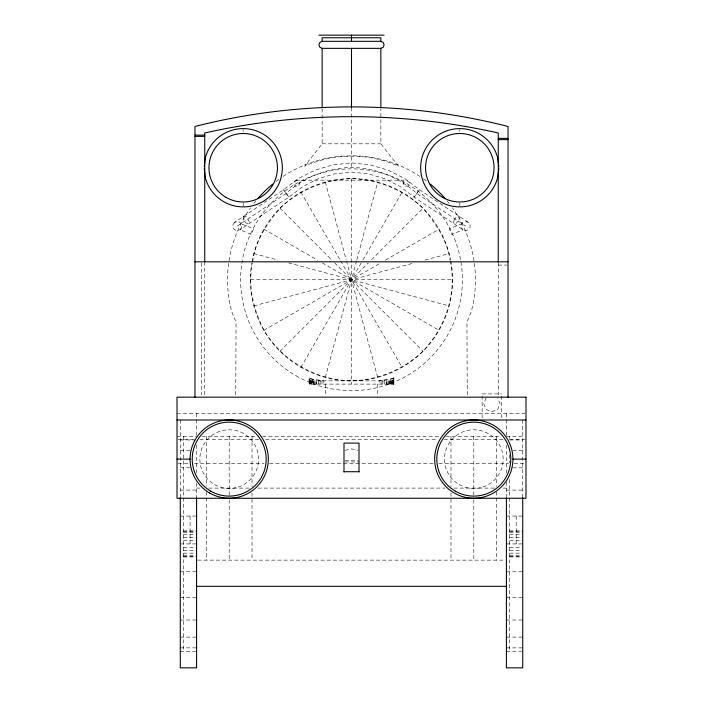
<?xml version="1.0" encoding="UTF-8"?>
<svg xmlns="http://www.w3.org/2000/svg" width="703" height="703" viewBox="0 0 703 703"><rect width="100%" height="100%" fill="white"/><g stroke="black" fill="none" stroke-linecap="round" stroke-linejoin="round"><path stroke-width="0.53" stroke-dasharray="3.52 2.64" d="M393.443 384.11L393.9 378.24L389.603 379.55L379.145 380.85L323.855 380.85L313.397 379.55L309.1 378.24L313.643 379.55L323.855 380.85L323.855 384.11M393.768 384.11L393.777 378.425L379.145 380.85L379.145 384.11M381.07 384.11L381.079 380.675M393.074 384.11L393.408 378.627L393.399 384.11M384.787 384.11L384.805 380.253M391.624 384.11L391.94 379.066L391.923 384.11M392.467 384.11L392.792 378.838L392.775 384.11M386.351 384.11L386.545 380.024L386.518 384.11M387.915 384.11L388.144 379.787L388.126 384.11M389.339 384.11L389.603 379.55L389.576 384.11M390.578 384.11L390.604 379.312M390.85 384.11L390.868 379.304M450.122 260.91C457.31 293.274 445.43 327.457 422.986 351.236C403.584 369.558 378.17 380.077 351.5 380.85C315.902 380.253 282.263 360.832 263.941 330.305C253.546 309.654 247.5 285.998 252.605 263.001M252.737 261.955C254.961 241.463 266.903 223.58 280.014 208.264C299.416 189.942 324.83 179.423 351.5 178.65C378.17 179.423 403.584 189.942 422.986 208.264C435.667 223.079 447.196 240.189 449.982 259.864M325.331 377.406L356.562 260.848M356.843 259.802L377.669 182.095M486.142 397.916L483.752 403.68L486.142 409.445L491.907 411.835L497.671 409.445L500.061 403.68L497.671 397.916M300.946 367.309L362.37 260.918M362.915 259.978L402.054 192.191M234.617 222.368L232.965 224.652L232.965 227.473L234.617 229.758L237.306 230.628L239.987 229.758L288.871 197.165L302.923 186.48L318.178 178.747L334.575 173.896L351.5 172.077L368.425 173.896L384.822 178.747L400.077 186.48L414.129 197.165L463.013 229.758L465.694 230.628L468.383 229.758L470.035 227.473L470.035 224.652L468.383 222.368L419.427 189.731L404.937 178.711L388.205 170.231L370.226 164.906L351.5 162.903L332.774 164.906L314.795 170.231L298.063 178.711L283.573 189.731L234.617 222.368L237.306 221.498L239.987 222.368L241.647 224.652L241.647 227.473L239.987 229.758L251.287 234.415L253.572 228.888L240.918 223.642M322.15 108.701L322.15 143.816L304.584 166.189C333.705 152.876 369.295 152.876 398.416 166.189L380.85 143.816L380.85 108.701M280.014 351.236L368.407 262.843M371.483 259.767L422.986 208.264M296.78 180.17L293.678 182.429L294.856 186.075L298.696 186.075L299.882 182.429L296.78 180.17L406.22 180.17L409.322 182.429L408.144 186.075L404.304 186.075L403.118 182.429L406.22 180.17M237.306 226.067L286.226 193.448A99.026 99.026 0 0 1 351.5 167.49A99.026 99.026 0 0 1 416.774 193.448L465.694 226.067M263.941 330.305L380.683 262.904M385.393 260.18L439.059 229.196M462.082 223.642L449.428 228.888L451.713 234.415L462.996 229.74L461.353 227.473L461.353 224.652L463.013 222.368L465.694 221.498L468.383 222.368M253.845 305.919L414.506 262.869M425.007 260.057L449.155 253.581M345.068 450.315L351.5 448.883L357.932 450.315M322.15 143.816L380.85 143.816M498.26 265.075L506.96 265.075M250.4 279.75L452.6 279.75M482.126 393.9L501.687 393.9M177.015 413.469L524.895 413.469M177.015 436.291L196.585 436.291M202.025 436.291L257.122 436.291M262.614 436.291L440.386 436.291M445.878 436.291L500.975 436.291M506.415 436.291L524.895 436.291M178.105 439.56L193.325 439.56M199.872 439.56L258.994 439.56M265.558 439.56L437.442 439.56M444.006 439.56L503.128 439.56M509.675 439.56L524.895 439.56M180.276 439.964L195.496 439.964M509.675 439.964L522.724 439.964M180.276 450.711L190.065 450.711M512.935 450.711L522.724 450.711M345.068 460.298L357.932 460.298M345.068 461.959L359.005 461.959M178.105 463.637L188.975 463.637M194.415 463.637L264.056 463.637M269.521 463.637L433.479 463.637M438.944 463.637L508.585 463.637M514.025 463.637L524.895 463.637M180.276 467.82L190.065 467.82M512.935 467.82L522.724 467.82M196.585 488.093L199.872 488.093M208.633 488.093L249.134 488.093M257.896 488.093L445.104 488.093M453.866 488.093L494.367 488.093M503.128 488.093L506.415 488.093M180.276 490.105L196.585 490.105M506.415 490.105L522.724 490.105M180.276 516.064L196.585 516.064M506.415 516.064L522.724 516.064M183.545 530.87L196.585 530.87M509.675 530.87L522.724 530.87M183.545 531.319L196.585 531.319M509.675 531.319L522.724 531.319M183.545 532.619L196.585 532.619M509.675 532.619L522.724 532.619M183.545 534.693L196.585 534.693M509.675 534.693L522.724 534.693M183.545 537.4L196.585 537.4M509.675 537.4L522.724 537.4M183.545 540.545L196.585 540.545M509.675 540.545L522.724 540.545M180.276 543.92L196.585 543.92M506.415 543.92L522.724 543.92M183.545 547.294L196.585 547.294M509.675 547.294L522.724 547.294M183.545 550.44L196.585 550.44M509.675 550.44L522.724 550.44M183.545 553.147L196.585 553.147M509.675 553.147L522.724 553.147M183.545 555.221L196.585 555.221M509.675 555.221L522.724 555.221M183.545 556.521L196.585 556.521M509.675 556.521L522.724 556.521M183.545 556.961L196.585 556.961M509.675 556.961L522.724 556.961M197.675 560.133L505.325 560.133M180.276 571.776L196.585 571.776M506.415 571.776L522.724 571.776M180.276 597.735L196.585 597.735M506.415 597.735L522.724 597.735M180.276 620.02L196.585 620.02M506.415 620.02L522.724 620.02M180.276 637.12L196.585 637.12M506.415 637.12L522.724 637.12M180.276 647.876L196.585 647.876M506.415 647.876L522.724 647.876M180.276 651.54L196.585 651.54M506.415 651.54L521.635 651.54M318.327 380.253L318.345 384.11M321.921 380.675L321.974 384.11M253.845 253.581L277.993 260.057M288.494 262.869L449.155 305.919M263.941 229.196L317.607 260.18M322.317 262.904L439.059 330.305M280.014 208.264L331.517 259.767M334.593 262.843L422.986 351.236M300.946 192.191L340.085 259.978M340.63 260.918L402.054 367.309M325.331 182.095L346.157 259.802M346.438 260.848L377.669 377.406M316.649 384.11L316.455 380.024L316.482 384.11M315.085 384.11L314.856 379.787L314.874 384.11M313.661 384.11L313.397 379.55L313.424 384.11M312.396 379.312L312.422 384.11M312.132 379.304L312.15 384.11M311.376 384.11L311.06 379.066L311.077 384.11M310.533 384.11L310.208 378.838L310.225 384.11M309.926 384.11L309.592 378.627L309.601 384.11M309.557 384.11L309.223 378.425L309.232 384.11M522.724 419.99L522.724 496.898M516.195 516.064L516.195 543.92M509.675 436.291L509.675 438.47M509.675 454.779L509.675 462.723M509.675 479.49L509.675 651.54M506.415 413.469L506.415 436.589M506.415 445.061L506.415 473.128M506.415 481.95L506.415 497.917M501.687 396.07L501.687 417.81M498.26 262.614L498.26 394.972M496.626 436.291L496.626 486.362M496.626 491.766L496.626 560.133M482.126 396.07L482.126 417.81M473.804 436.291L473.804 495.017M473.804 499.859L473.804 560.133M467.275 394.981L466.933 322.15L471.212 311.824A123.93 123.93 0 0 0 452.407 207.798M459.806 129.589L459.806 131.549M459.806 202.974L459.806 205.909M450.975 436.291L450.975 486.704M450.975 492.847L450.975 560.133M393.575 384.11L393.9 377.59L393.9 384.11L309.1 384.11L309.1 377.59L309.425 384.11M377.59 384.11L377.59 394.981M351.5 107.603L351.5 168.861M351.5 178.65L351.5 384.11M325.41 384.11L325.41 394.981M252.026 436.291L252.026 486.704M252.026 492.847L252.026 560.133M243.194 129.589L243.194 131.549M243.194 202.974L243.194 205.909M235.725 394.981L236.067 322.15L231.788 311.824A123.93 123.93 0 0 1 250.593 207.798M229.196 436.291L229.196 495.017M229.196 499.859L229.196 560.133M206.374 436.291L206.374 486.362M206.374 491.766L206.374 560.133M204.74 261.815L204.74 394.972M201.48 262.904L201.48 394.972M196.585 413.469L196.585 435.342M196.585 444.99L196.585 473.295M196.585 483.023L196.585 497.917M190.065 516.064L190.065 543.92M183.545 436.291L183.545 651.54M180.276 419.99L180.276 496.898M253.845 203.448A123.93 123.93 0 0 1 255.883 200.9M276.059 181.427A123.93 123.93 0 0 1 279.548 178.843M283.124 176.383A123.93 123.93 0 0 1 419.876 176.383M423.452 178.843A123.93 123.93 0 0 1 426.941 181.427M447.117 200.9A123.93 123.93 0 0 1 449.155 203.448M450.808 260.778A101.1 101.1 0 0 1 352.563 380.85A101.1 101.1 0 0 1 251.815 262.869M251.999 261.824A101.1 101.1 0 0 1 450.605 259.741M382.889 380.472L382.871 384.11L382.889 380.472M454.226 219.898L453.549 222.271L454.059 223.791L455.562 223.87L459.103 220.18L459.78 217.807L459.27 216.296L457.758 216.208L455.834 217.587L454.226 219.898M243.73 216.296L243.22 217.807L245.514 222.5L247.438 223.87L248.941 223.791L249.451 222.271L247.166 217.587L245.242 216.208L243.73 216.296M414.665 196.348L414.129 197.165L419.427 189.731L414.665 196.348M320.111 380.472L320.041 384.11L320.111 380.472M284.047 190.337L283.573 189.731L288.871 197.165L284.047 190.337M214.52 484.543A29.35 29.35 0 0 0 258.555 459.121A29.35 29.35 0 0 0 214.52 433.707A29.35 29.35 0 0 0 214.52 484.543M296.06 375.78A110.889 110.889 0 0 0 462.389 279.75A110.889 110.889 0 0 0 296.06 183.72A110.889 110.889 0 0 0 296.06 375.78M459.121 484.543A29.35 29.35 0 0 0 503.155 459.121A29.35 29.35 0 0 0 459.121 433.707A29.35 29.35 0 0 0 459.121 484.543"/><path stroke-width="1.05" d="M204.195 166.716L205.39 157.621A39.14 39.14 0 0 1 265.646 135.688A39.14 39.14 0 0 1 265.646 199.81A39.14 39.14 0 0 1 205.39 177.877L204.195 168.782M498.805 168.782L497.61 177.877A39.14 39.14 0 0 1 437.354 199.81A39.14 39.14 0 0 1 437.354 135.688A39.14 39.14 0 0 1 497.61 157.621L498.805 166.716M322.15 41.319L319.83 42.435L318.89 44.834L319.83 47.233L322.15 48.349L380.85 48.349L383.17 47.233L384.11 44.834L383.17 42.435L380.85 41.319L322.15 41.319L322.15 37.769L380.85 37.769L380.85 41.319M318.916 35.15L384.084 35.15M194.959 135.125L204.74 135.125M194.959 136.364L204.74 136.364M498.26 138.386L508.041 138.386M498.26 139.625L508.041 139.625M194.959 261.815L508.041 261.815M177.015 419.99L525.985 419.99M177.015 459.121L190.065 459.121M512.935 459.121A39.14 39.14 0 0 0 454.235 425.227A39.14 39.14 0 0 0 454.235 493.014A39.14 39.14 0 0 0 512.935 459.121L525.985 459.121M343.995 471.713L359.005 471.713M196.585 586.32L506.415 586.32M522.724 497.601L522.724 667.85L506.415 667.85L506.415 497.917M508.041 397.16L508.041 126.47A635.96 635.96 0 0 0 194.959 126.47L194.959 397.16M498.26 262.157L498.26 132.99A668.571 668.571 0 0 0 204.74 132.99L204.74 261.815M380.85 48.349L380.85 107.603M359.005 472.021L359.005 443.092L343.995 443.092L343.995 472.021M351.5 35.15L351.5 41.319M351.5 48.349L351.5 107.603M322.15 48.349L322.15 107.603M196.585 497.917L196.585 667.85L180.276 667.85L180.276 497.68M257.992 198.422A123.93 123.93 0 0 1 272.65 184.133M430.35 184.133A123.93 123.93 0 0 1 445.008 198.422M525.985 397.16L177.015 397.16L177.015 498.26L525.985 498.26L525.985 397.16M209.635 493.014A39.14 39.14 0 0 0 268.335 459.121A39.14 39.14 0 0 0 209.635 425.227A39.14 39.14 0 0 0 209.635 493.014M210.707 491.151A36.987 36.987 0 0 0 266.182 459.121A36.987 36.987 0 0 0 210.707 427.099A36.987 36.987 0 0 0 210.707 491.151M455.307 491.151A36.987 36.987 0 0 0 510.782 459.121A36.987 36.987 0 0 0 455.307 427.099A36.987 36.987 0 0 0 455.307 491.151M226.076 197.402A34.245 34.245 0 0 0 277.439 167.745A34.245 34.245 0 0 0 226.076 138.096A34.245 34.245 0 0 0 226.076 197.402M442.679 197.402A34.245 34.245 0 0 0 494.051 167.745A34.245 34.245 0 0 0 442.679 138.096A34.245 34.245 0 0 0 442.679 197.402"/></g></svg>
